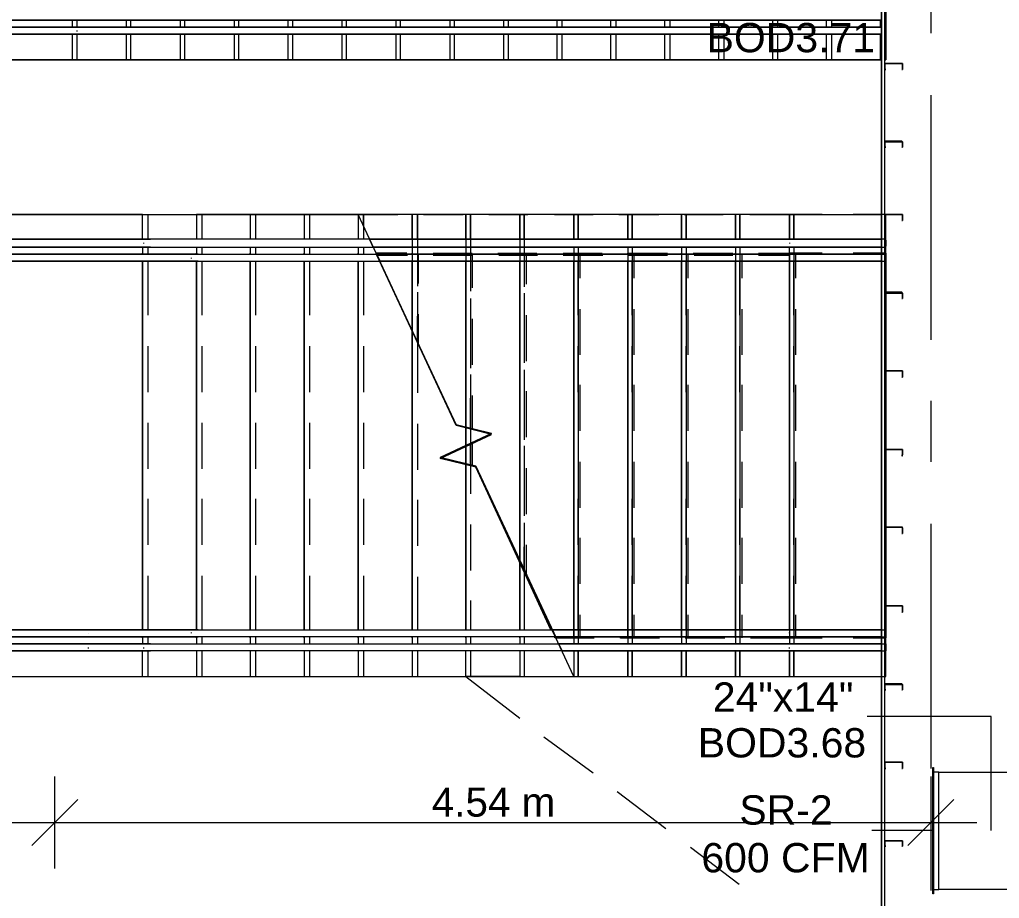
# Model space of a CAD drawing. Header units: metres. Extents: x -2 to 237, y -8 to 52.
# Drawn here: x 32.49 to 37.57, y 23.81 to 28.36 of the extents above; entities that cross this region are included whole.
import ezdxf

# ---------------------------------------------------------------- set-up
doc = ezdxf.new("R2010")
doc.units = ezdxf.units.M
doc.layers.add('HVAC - Ductos', color=5, linetype='Continuous', lineweight=0)
doc.layers.add('PDF2_Text', color=7, linetype='Continuous', lineweight=0)
doc.layers.add('PDF2_Geometry', color=7, linetype='Continuous', lineweight=0, true_color=0xaaaaaa)
doc.styles.add('PDF Helvetica', font='')
doc.styles.get('PDF Helvetica').set_extended_font_data('Helvetica')

msp = doc.modelspace()

# ---------------------------------------------------------------- linework, layer by layer
at = {"layer": 'HVAC - Ductos', "lineweight": 0}
for points in [[(37.5276, 24.1592), (37.5276, 24.7503), (36.8861, 24.7503)], [(37.2298, 23.8339), (37.2298, 23.8523), (37.2572, 23.8523), (37.2572, 24.4616), (37.2298, 24.4616), (37.2298, 24.4846), (37.2298, 23.8293), (37.2252, 23.8293), (37.2252, 24.4846), (37.2298, 24.4846)], [(32.6756, 23.9622), (32.6756, 24.2005), (32.6756, 24.4387)], [(37.216, 24.4387), (37.216, 24.2005), (37.216, 23.9622)], [(37.2252, 24.4525), (37.2252, 23.8614)], [(32.7947, 24.3196), (32.6756, 24.2005), (32.5564, 24.0814)], [(37.3351, 24.3196), (37.216, 24.2005), (37.0969, 24.0814)], [(32.4373, 24.2005), (37.4543, 24.2005)], [(37.2252, 24.1592), (36.9091, 24.1592)]]:
    msp.add_lwpolyline(points, dxfattribs=at)
msp.add_lwpolyline([(37.2572, 24.4616), (37.6192, 24.4616), (37.6192, 23.8523), (37.2572, 23.8523)], close=True, dxfattribs=at)
at = {"layer": 'PDF2_Geometry', "lineweight": 0}
for points in [[(36.9594, 32.0306), (36.9594, 23.4766), (36.9778, 23.4766), (36.9778, 32.0306)], [(36.9778, 30.5553), (36.9823, 30.5553), (36.9823, 30.1658), (36.9823, 29.758), (36.9823, 29.3549), (36.9823, 28.9471), (36.9823, 28.5439), (36.9823, 28.1545), (36.9778, 28.1545), (36.9823, 28.1545), (36.9823, 28.5439), (36.9823, 28.9471), (36.9823, 29.3549), (36.9823, 29.758), (36.9823, 30.1658), (36.9823, 30.5553)], [(36.9823, 30.3537), (36.9823, 30.1658), (36.9823, 29.758), (36.9823, 29.3549), (36.9823, 28.9471), (36.9823, 28.5439), (36.9823, 28.3561), (36.9823, 28.5439), (36.9823, 28.9471), (36.9823, 29.3549), (36.9823, 29.758), (36.9823, 30.1658)], [(36.9778, 28.4019), (36.9823, 28.4019), (36.9823, 28.3606), (36.9778, 28.3606), (36.9823, 28.3606), (36.9823, 28.4019)], [(32.7901, 28.3606), (31.576, 28.3606), (31.576, 27.1465), (31.576, 28.3606), (32.7855, 28.3606), (36.9594, 28.3606)], [(36.9778, 28.324), (36.9823, 28.324), (36.9823, 28.2873), (36.9778, 28.2873), (36.9823, 28.2873), (36.9823, 28.324)], [(36.9823, 28.3194), (36.9823, 28.3148), (36.9823, 28.3103), (36.9823, 28.3057), (36.9823, 28.3011), (36.9823, 28.2965), (36.9823, 28.2919), (36.9823, 28.2873), (36.9823, 28.2919), (36.9823, 28.2965), (36.9823, 28.3011), (36.9823, 28.3057), (36.9823, 28.3103), (36.9823, 28.3148)], [(36.9823, 28.3194), (36.9823, 28.3148), (36.9823, 28.3103), (36.9823, 28.3057), (36.9823, 28.3011), (36.9823, 28.2965), (36.9823, 28.2919), (36.9823, 28.2873), (36.9823, 28.2919), (36.9823, 28.2965), (36.9823, 28.3011), (36.9823, 28.3057), (36.9823, 28.3103), (36.9823, 28.3148)], [(37.0694, 28.104), (37.0694, 28.1361), (37.0648, 28.1361), (36.9778, 28.1361), (36.9778, 28.104), (36.9823, 28.104), (36.9778, 28.104), (36.9778, 28.1361), (37.0648, 28.1361), (37.0694, 28.1361), (37.0694, 28.104), (37.0648, 28.104)], [(37.0694, 27.7009), (37.0694, 27.7283), (37.0648, 27.7329), (36.9778, 27.7329), (36.9778, 27.7283), (36.9778, 27.7009), (36.9823, 27.7009), (36.9778, 27.7009), (36.9778, 27.7283), (37.0648, 27.7283), (37.0694, 27.7283), (37.0694, 27.7009), (37.0648, 27.7009)], [(35.3879, 27.2244), (35.3879, 27.3526)], [(35.6674, 27.2244), (35.6674, 27.3526)], [(35.9469, 27.2244), (35.9469, 27.3526)], [(36.2264, 27.2244), (36.2264, 27.3526)], [(36.4829, 27.2244), (36.4829, 27.3526)], [(36.5058, 27.2244), (36.5058, 27.3526)], [(37.0694, 27.3206), (37.0694, 27.3526), (37.0648, 27.3526), (36.9778, 27.3526), (36.9778, 27.3206), (36.9823, 27.3206), (36.9778, 27.3206), (36.9778, 27.3526), (37.0648, 27.3526), (37.0694, 27.3526), (37.0694, 27.3206), (37.0648, 27.3206)], [(36.4829, 27.2244), (36.9594, 27.2244), (36.4875, 27.2244), (34.3066, 27.2244)], [(36.9823, 27.1877), (36.9823, 27.1923), (36.9823, 27.1969), (36.9823, 27.2015), (36.9823, 27.2106), (36.9823, 27.2152), (36.9823, 27.2198), (36.9823, 27.2152), (36.9823, 27.2106), (36.9823, 27.2015), (36.9823, 27.1969), (36.9823, 27.1923)], [(36.4829, 27.1465), (36.9594, 27.1465), (36.4875, 27.1465), (34.3433, 27.1465)], [(36.9823, 27.1511), (36.9823, 27.0274), (36.9823, 27.1511), (36.8129, 27.1511)], [(36.9823, 27.1099), (36.9778, 27.1099), (36.9823, 27.1099), (36.9823, 27.1465), (36.9778, 27.1465), (36.9823, 27.1465)], [(36.9823, 27.1099), (36.9823, 27.1144), (36.9823, 27.119), (36.9823, 27.1236), (36.9823, 27.1281), (36.9823, 27.1327), (36.9823, 27.1373), (36.9823, 27.1419), (36.9823, 27.1373), (36.9823, 27.1327), (36.9823, 27.1281), (36.9823, 27.1236), (36.9823, 27.119), (36.9823, 27.1144)], [(33.1292, 25.1992), (33.1292, 27.1053)], [(33.4086, 25.1992), (33.4086, 27.1053)], [(33.6881, 25.1992), (33.6881, 27.1053)], [(33.9676, 25.1992), (33.9676, 27.1053)], [(34.2471, 25.1992), (34.2471, 27.1053)], [(36.4829, 27.1099), (34.3616, 27.1099), (36.4875, 27.1099), (36.9594, 27.1099)], [(34.806, 26.2485), (34.806, 27.1053)], [(35.0855, 25.5566), (35.0855, 27.1053)], [(35.365, 25.1992), (35.365, 27.1053)], [(35.6445, 25.1992), (35.6445, 27.1053)], [(35.924, 25.1992), (35.924, 27.1053)], [(36.2035, 25.1992), (36.2035, 27.1053)], [(36.4829, 25.1992), (36.4829, 27.1053)], [(37.0694, 26.9174), (37.0694, 26.9449), (37.0648, 26.9495), (36.9778, 26.9495), (36.9778, 26.9449), (36.9778, 26.9174), (36.9823, 26.9174), (36.9778, 26.9174), (36.9778, 26.9449), (37.0648, 26.9449), (37.0694, 26.9449), (37.0694, 26.9174), (37.0648, 26.9174)], [(36.9823, 26.9449), (36.9823, 26.5417), (36.9823, 26.1385), (36.9823, 26.5417)], [(36.9823, 26.867), (36.9823, 26.6287)], [(35.3879, 26.4317), (35.3879, 26.67)], [(35.6674, 26.4317), (35.6674, 26.67)], [(35.9469, 26.4317), (35.9469, 26.67)], [(36.2264, 26.4317), (36.2264, 26.67)], [(36.5058, 26.4317), (36.5058, 26.67)], [(37.0694, 26.5097), (37.0694, 26.5371), (37.0694, 26.5417), (37.0648, 26.5417), (36.9778, 26.5417), (36.9778, 26.5371), (36.9778, 26.5097), (36.9823, 26.5097), (36.9778, 26.5097), (36.9778, 26.5371), (36.9778, 26.5417), (37.0648, 26.5417), (37.0694, 26.5417), (37.0694, 26.5371), (37.0694, 26.5097), (37.0648, 26.5097)], [(36.9823, 26.473), (36.9823, 26.2348)], [(34.806, 25.1992), (34.806, 26.0606), (34.806, 26.1568), (34.806, 26.0606)], [(37.0694, 26.1019), (37.0694, 26.134), (37.0648, 26.134), (36.9778, 26.134), (36.9778, 26.1019), (36.9823, 26.1019), (36.9823, 26.1064), (36.9778, 26.1064), (36.9778, 26.134), (37.0648, 26.134), (37.0694, 26.134), (37.0694, 26.1064), (37.0648, 26.1064), (37.0648, 26.1019)], [(36.9823, 26.0743), (36.9823, 25.8361)], [(35.3879, 25.6391), (35.3879, 25.8774)], [(35.6674, 25.6391), (35.6674, 25.8774)], [(35.9469, 25.6391), (35.9469, 25.8774)], [(36.2264, 25.6391), (36.2264, 25.8774)], [(36.5058, 25.6391), (36.5058, 25.8774)], [(37.0694, 25.6987), (37.0694, 25.7262), (37.0694, 25.7308), (37.0648, 25.7308), (36.9778, 25.7308), (36.9778, 25.7262), (36.9778, 25.6987), (36.9823, 25.6987), (36.9778, 25.6987), (36.9778, 25.7262), (36.9778, 25.7308), (37.0648, 25.7308), (37.0694, 25.7262), (37.0694, 25.6987), (37.0648, 25.6987)], [(36.9823, 25.6804), (36.9823, 25.4421)], [(37.0694, 25.2909), (37.0694, 25.323), (37.0648, 25.323), (36.9778, 25.323), (36.9778, 25.2909), (36.9823, 25.2909), (36.9778, 25.2909), (36.9778, 25.323), (37.0648, 25.323), (37.0694, 25.323), (37.0694, 25.2909), (37.0648, 25.2909)], [(36.9823, 25.158), (36.8129, 25.158), (36.9823, 25.158), (36.9823, 25.2817)], [(36.4829, 25.1992), (36.9594, 25.1992), (36.4875, 25.1992), (35.2505, 25.1992)], [(36.9823, 25.1626), (36.9778, 25.1626), (36.9823, 25.1626), (36.9823, 25.1992), (36.9778, 25.1992), (36.9823, 25.1992)], [(36.9823, 25.1672), (36.9823, 25.1718), (36.9823, 25.1764), (36.9823, 25.181), (36.9823, 25.1855), (36.9823, 25.1901), (36.9823, 25.1947), (36.9823, 25.1992), (36.9823, 25.1947), (36.9823, 25.1901), (36.9823, 25.1855), (36.9823, 25.181), (36.9823, 25.1764), (36.9823, 25.1718)], [(36.4829, 25.1626), (35.2688, 25.1626), (36.4875, 25.1626), (36.9594, 25.1626)], [(36.9823, 25.0893), (36.9778, 25.0893), (36.9823, 25.0893), (36.9823, 25.126), (36.9778, 25.126), (36.9823, 25.126)], [(36.9823, 25.0893), (36.9823, 25.0939), (36.9823, 25.0985), (36.9823, 25.103), (36.9823, 25.1076), (36.9823, 25.1122), (36.9823, 25.1168), (36.9823, 25.1214), (36.9823, 25.1168), (36.9823, 25.1122), (36.9823, 25.1076), (36.9823, 25.103), (36.9823, 25.0985), (36.9823, 25.0939)], [(37.0694, 24.8877), (37.0694, 24.9152), (37.0648, 24.9198), (36.9778, 24.9198), (36.9778, 24.9152), (36.9778, 24.8877), (36.9823, 24.8877), (36.9778, 24.8877), (36.9778, 24.9152), (37.0648, 24.9152), (37.0694, 24.9152), (37.0694, 24.8877), (37.0648, 24.8877)], [(37.0694, 24.48), (37.0694, 24.512), (37.0648, 24.512), (36.9778, 24.512), (36.9778, 24.48), (36.9823, 24.48), (36.9778, 24.48), (36.9778, 24.512), (37.0648, 24.512), (37.0694, 24.512), (37.0694, 24.48), (37.0648, 24.48)], [(37.0694, 24.0768), (37.0694, 24.1042), (37.0648, 24.1042), (36.9778, 24.1042), (36.9778, 24.0768), (36.9823, 24.0768), (36.9778, 24.0768), (36.9778, 24.1042), (37.0648, 24.1042), (37.0694, 24.1042), (37.0694, 24.0768), (37.0648, 24.0768)]]:
    msp.add_lwpolyline(points, close=True, dxfattribs=at)
for points in [[(36.9594, 23.4766), (36.9594, 32.0306)], [(35.3054, 25.0893), (32.8497, 25.0893), (29.5142, 25.0893), (29.5142, 30.4224), (32.7901, 30.4224), (32.7901, 30.5553), (29.3859, 30.5553), (29.3859, 24.9564), (33.1292, 24.9564), (33.1292, 25.0893)], [(32.7901, 30.4224), (36.9594, 30.4224), (32.7855, 30.4224), (29.5142, 30.4224), (29.5142, 25.0893), (32.8543, 25.0893), (33.1383, 25.0893), (33.1704, 25.0893)], [(32.7901, 30.3537), (32.7901, 30.3445), (32.7901, 30.3812), (29.5554, 30.3812), (29.5554, 25.126), (32.8497, 25.126), (35.2871, 25.126)], [(33.1704, 25.126), (33.1383, 25.126), (32.8543, 25.126), (29.5554, 25.126), (29.5554, 30.3812), (32.7855, 30.3812), (36.9594, 30.3812), (32.7901, 30.3812)], [(35.2505, 25.1992), (35.2688, 25.1626), (32.8497, 25.1626), (29.5921, 25.1626), (29.5921, 30.3445), (32.7901, 30.3445), (36.9594, 30.3445), (32.7855, 30.3445), (29.5921, 30.3445), (29.5921, 25.1626), (32.8543, 25.1626), (33.1383, 25.1626), (33.4178, 25.1626)], [(33.4178, 25.1992), (33.1383, 25.1992), (32.8543, 25.1992), (29.6287, 25.1992), (29.6287, 30.3078), (32.7855, 30.3078), (36.9594, 30.3078), (32.7901, 30.3078), (29.6287, 30.3078), (29.6287, 25.1992), (32.8497, 25.1992), (35.2505, 25.1992)], [(37.216, 28.6081), (37.216, 28.2919)], [(33.1704, 27.1831), (33.1383, 27.1831), (32.8543, 27.1831), (31.6126, 27.1831), (31.6126, 28.324), (32.7901, 28.324), (32.7901, 28.3606), (32.7901, 28.3561)], [(32.7672, 28.324), (32.7672, 28.3606)], [(33.0467, 28.324), (33.0467, 28.3606)], [(33.0696, 28.324), (33.0696, 28.3606), (33.0696, 28.3561)], [(33.3262, 28.324), (33.3262, 28.3606)], [(33.3491, 28.324), (33.3491, 28.3606), (33.3491, 28.3561)], [(33.6056, 28.324), (33.6056, 28.3606)], [(33.6286, 28.324), (33.6286, 28.3606), (33.6286, 28.3561)], [(33.8851, 28.324), (33.8851, 28.3606)], [(33.908, 28.324), (33.908, 28.3606), (33.908, 28.3561)], [(34.1646, 28.324), (34.1646, 28.3606)], [(34.1875, 28.324), (34.1875, 28.3606), (34.1875, 28.3561)], [(34.4441, 28.324), (34.4441, 28.3606)], [(34.467, 28.324), (34.467, 28.3606), (34.467, 28.3561)], [(34.7236, 28.324), (34.7236, 28.3606)], [(34.7465, 28.324), (34.7465, 28.3606), (34.7465, 28.3561)], [(35.0031, 28.324), (35.0031, 28.3606)], [(35.026, 28.324), (35.026, 28.3606), (35.026, 28.3561)], [(35.278, 28.324), (35.278, 28.3606)], [(35.3054, 28.324), (35.3054, 28.3606), (35.3054, 28.3561)], [(35.5574, 28.324), (35.5574, 28.3606)], [(35.5849, 28.324), (35.5849, 28.3606), (35.5849, 28.3561)], [(35.8369, 28.324), (35.8369, 28.3606)], [(35.8644, 28.324), (35.8644, 28.3606), (35.8644, 28.3561)], [(36.1164, 28.324), (36.1164, 28.3606)], [(36.1439, 28.324), (36.1439, 28.3606), (36.1439, 28.3561)], [(36.3959, 28.324), (36.3959, 28.3606)], [(36.4234, 28.324), (36.4234, 28.3606), (36.4234, 28.3561)], [(36.6754, 28.324), (36.6754, 28.3606)], [(36.7029, 28.324), (36.7029, 28.3606), (36.7029, 28.3561)], [(36.9549, 28.324), (36.9549, 28.3606)], [(32.7901, 28.324), (36.9594, 28.324), (32.7855, 28.324), (31.6126, 28.324), (31.6126, 27.1831), (32.8497, 27.1831), (34.325, 27.1831), (34.3066, 27.2244), (32.8497, 27.2244), (31.6492, 27.2244), (31.6492, 28.2873), (32.7855, 28.2873), (36.9594, 28.2873), (32.7901, 28.2873)], [(32.7901, 28.3011), (32.7901, 28.3057)], [(33.1292, 27.2244), (33.1292, 27.3526), (31.7821, 27.3526), (31.7821, 28.1545), (32.7901, 28.1545), (32.7901, 28.2873), (31.6492, 28.2873), (31.6492, 27.2244), (32.8543, 27.2244), (33.1383, 27.2244), (33.1704, 27.2244)], [(32.7672, 28.1545), (32.7672, 28.2873)], [(32.7901, 28.1545), (33.0696, 28.1545), (33.0696, 28.2873)], [(33.0467, 28.1545), (33.0467, 28.2873)], [(33.0696, 28.1545), (33.3491, 28.1545), (33.3491, 28.2873)], [(33.3262, 28.1545), (33.3262, 28.2873)], [(33.3491, 28.1545), (33.6286, 28.1545), (33.6286, 28.2873)], [(33.6056, 28.1545), (33.6056, 28.2873)], [(33.6286, 28.1545), (33.908, 28.1545), (33.908, 28.2873)], [(33.8851, 28.1545), (33.8851, 28.2873)], [(33.908, 28.1545), (34.1875, 28.1545), (34.1875, 28.2873)], [(34.1646, 28.1545), (34.1646, 28.2873)], [(34.1875, 28.1545), (34.467, 28.1545), (34.467, 28.2873)], [(34.4441, 28.1545), (34.4441, 28.2873)], [(34.467, 28.1545), (34.7465, 28.1545), (34.7465, 28.2873)], [(34.7236, 28.1545), (34.7236, 28.2873)], [(34.7465, 28.1545), (35.026, 28.1545), (35.026, 28.2873)], [(35.0031, 28.1545), (35.0031, 28.2873)], [(35.026, 28.1545), (35.3054, 28.1545), (35.3054, 28.2873)], [(35.278, 28.1545), (35.278, 28.2873)], [(35.3054, 28.1545), (35.5849, 28.1545), (35.5849, 28.2873)], [(35.5574, 28.1545), (35.5574, 28.2873)], [(35.5849, 28.1545), (35.8644, 28.1545), (35.8644, 28.2873)], [(35.8369, 28.1545), (35.8369, 28.2873)], [(35.8644, 28.1545), (36.1439, 28.1545), (36.1439, 28.2873)], [(36.1164, 28.1545), (36.1164, 28.2873)], [(36.1439, 28.1545), (36.4234, 28.1545), (36.4234, 28.2873)], [(36.3959, 28.1545), (36.3959, 28.2873)], [(36.4234, 28.1545), (36.7029, 28.1545), (36.7029, 28.2873)], [(36.6754, 28.1545), (36.6754, 28.2873)], [(36.9549, 28.1545), (36.9549, 28.2873)], [(36.7029, 28.1545), (36.9594, 28.1545), (36.7029, 28.1545), (36.4234, 28.1545), (36.1439, 28.1545), (35.8644, 28.1545), (35.5849, 28.1545), (35.3054, 28.1545), (35.026, 28.1545), (34.7465, 28.1545), (34.467, 28.1545), (34.1875, 28.1545), (33.908, 28.1545), (33.6286, 28.1545), (33.3491, 28.1545), (33.0696, 28.1545), (32.7901, 28.1545), (31.7821, 28.1545)], [(37.216, 27.9712), (37.216, 26.7021)], [(31.7821, 27.3526), (33.1292, 27.3526), (33.4086, 27.3526), (33.6881, 27.3526), (33.9676, 27.3526), (34.2471, 27.3526), (34.4533, 27.3526)], [(33.1292, 27.3526), (33.4086, 27.3526)], [(33.1566, 27.3526), (33.1566, 27.2244)], [(33.6881, 27.3526), (33.4086, 27.3526), (33.4086, 27.2244)], [(33.4361, 27.3526), (33.4361, 27.2244)], [(33.9676, 27.3526), (33.6881, 27.3526), (33.6881, 27.2244)], [(33.7156, 27.3526), (33.7156, 27.2244)], [(34.5265, 27.2244), (34.5265, 27.3526), (34.2471, 27.3526), (33.9676, 27.3526), (33.9676, 27.2244)], [(33.9951, 27.3526), (33.9951, 27.2244)], [(35.365, 25.0847), (35.365, 24.9564), (34.8564, 26.0469), (34.6731, 26.0927), (34.9389, 26.2164), (34.7556, 26.2622), (34.2471, 27.3526), (34.2471, 27.2244)], [(34.2746, 27.2977), (34.2746, 27.3526), (34.2746, 27.2977), (34.2746, 27.2244)], [(34.806, 27.2244), (34.806, 27.3526), (34.5265, 27.3526), (34.5265, 27.1327)], [(34.5541, 27.2244), (34.5541, 27.3526), (34.5541, 27.1053), (34.5541, 26.9815)], [(34.5861, 27.3526), (34.7923, 27.3526)], [(35.0855, 27.2244), (35.0855, 27.3526), (34.806, 27.3526), (34.806, 27.0823)], [(34.829, 27.2244), (34.829, 27.3526), (34.829, 27.0777)], [(34.9252, 27.3526), (35.1267, 27.3526)], [(35.365, 27.2244), (35.365, 27.3526), (35.0855, 27.3526), (35.0855, 27.1281)], [(35.1084, 27.2244), (35.1084, 27.3526), (35.1084, 27.1007)], [(35.2642, 27.3526), (35.4658, 27.3526)], [(36.6525, 27.3526), (36.4829, 27.3526), (36.2035, 27.3526), (36.2035, 27.2244), (36.2035, 27.3526), (35.924, 27.3526), (35.924, 27.2244), (35.924, 27.3526), (35.6445, 27.3526), (35.6445, 27.2244), (35.6445, 27.3526), (35.365, 27.3526), (35.365, 27.229)], [(35.5987, 27.3526), (35.8049, 27.3526)], [(35.9377, 27.3526), (36.1393, 27.3526)], [(36.2767, 27.3526), (36.4829, 27.3526), (36.9594, 27.3526)], [(36.8129, 27.1831), (36.9823, 27.1831), (36.9823, 27.2244), (36.9778, 27.2244), (36.9823, 27.2244), (36.9823, 27.3526), (36.8129, 27.3526)], [(36.9823, 26.9495), (36.9823, 27.1511), (36.9823, 26.9495), (36.9823, 27.3526), (36.9778, 27.3526)], [(34.3066, 27.2244), (34.4853, 27.2244)], [(34.6182, 27.2244), (34.8198, 27.2244)], [(34.9572, 27.2244), (35.1589, 27.2244)], [(35.2917, 27.2244), (35.4978, 27.2244)], [(35.6307, 27.2244), (35.8323, 27.2244)], [(35.9698, 27.2244), (36.1714, 27.2244)], [(36.3043, 27.2244), (36.4829, 27.2244), (36.6525, 27.2244)], [(36.9823, 27.1831), (36.9778, 27.1831), (36.9823, 27.1831), (36.9823, 27.2244), (36.8129, 27.2244)], [(33.1292, 27.1831), (33.1292, 27.1465), (33.1292, 27.1511)], [(33.1337, 27.2061), (33.1337, 27.2015)], [(33.1566, 27.1831), (33.1566, 27.1465)], [(33.4086, 27.1831), (33.4086, 27.1465), (33.4086, 27.1511)], [(33.4361, 27.1831), (33.4361, 27.1465)], [(33.6881, 27.1831), (33.6881, 27.1465), (33.6881, 27.1511)], [(33.7156, 27.1831), (33.7156, 27.1465)], [(33.9676, 27.1831), (33.9676, 27.1465), (33.9676, 27.1511)], [(33.9951, 27.1831), (33.9951, 27.1465)], [(34.2471, 27.1831), (34.2471, 27.1465), (34.2471, 27.1511)], [(34.2746, 27.1831), (34.2746, 27.1465)], [(36.3226, 27.1511), (36.4829, 27.1511), (36.4829, 27.1465), (36.4829, 27.1831), (36.9594, 27.1831), (36.4875, 27.1831), (34.325, 27.1831), (36.4829, 27.1831), (36.6525, 27.1831)], [(34.325, 27.1831), (34.4899, 27.1831)], [(34.5265, 27.1831), (34.5265, 27.1465), (34.5265, 27.1511), (34.5265, 27.0319)], [(34.5541, 27.1831), (34.5541, 27.1465)], [(34.6273, 27.1831), (34.829, 27.1831), (34.829, 27.1465)], [(34.806, 27.1831), (34.806, 27.1465), (34.806, 27.1511), (34.806, 26.9815)], [(34.9664, 27.1831), (35.168, 27.1831)], [(35.0855, 27.1831), (35.0855, 27.1465), (35.0855, 27.1511), (35.0855, 27.0274)], [(35.1084, 27.1831), (35.1084, 27.1465)], [(35.3009, 27.1831), (35.507, 27.1831)], [(35.365, 27.1831), (35.365, 27.1465), (35.365, 27.1511), (35.365, 27.0274)], [(35.3879, 27.1831), (35.3879, 27.1465)], [(35.6399, 27.1831), (35.8415, 27.1831)], [(35.6445, 27.1831), (35.6445, 27.1465), (35.6445, 27.1511), (35.6445, 27.0274)], [(35.6674, 27.1831), (35.6674, 27.1465)], [(35.924, 27.1831), (35.924, 27.1465), (35.924, 27.1511), (35.924, 27.0274)], [(35.9469, 27.1831), (35.9469, 27.1465)], [(35.979, 27.1831), (36.1805, 27.1831)], [(36.2035, 27.1831), (36.2035, 27.1465), (36.2035, 27.1511), (36.2035, 27.0274)], [(36.2264, 27.1831), (36.2264, 27.1465)], [(36.3134, 27.1831), (36.4829, 27.1831)], [(36.4829, 27.2061), (36.4829, 27.2015)], [(36.5058, 27.1831), (36.5058, 27.1465)], [(33.4178, 27.1465), (33.1383, 27.1465), (32.8543, 27.1465), (31.576, 27.1465), (32.8497, 27.1465), (34.3433, 27.1465)], [(33.3811, 27.1281), (33.3811, 27.1236)], [(34.4991, 27.1511), (34.3387, 27.1511), (34.7556, 26.2622), (34.9389, 26.2164), (34.6731, 26.0927), (34.8564, 26.0469), (35.2734, 25.158), (35.4704, 25.158), (35.2688, 25.158), (35.2642, 25.1626)], [(34.5082, 27.1099), (34.3616, 27.1099), (34.3433, 27.1465), (34.4991, 27.1465)], [(35.2459, 25.1992), (34.8564, 26.0423), (34.6731, 26.0881), (34.9389, 26.2118), (34.7556, 26.2576), (34.3433, 27.1419), (34.5037, 27.1419)], [(34.5265, 27.1419), (34.5265, 26.7479), (34.5265, 25.1992)], [(34.5541, 27.1511), (34.5541, 27.0044)], [(34.5586, 27.1419), (34.5586, 26.9953)], [(34.6365, 27.1511), (34.8381, 27.1511)], [(34.6365, 27.1465), (34.8381, 27.1465)], [(34.6365, 27.1419), (34.8381, 27.1419), (34.8381, 26.9724)], [(34.806, 27.1419), (34.806, 26.9724)], [(34.829, 27.1511), (34.829, 26.977)], [(34.971, 27.1511), (35.1726, 27.1511)], [(34.9756, 27.1465), (35.1771, 27.1465)], [(34.9756, 27.1419), (35.1771, 27.1419)], [(35.0855, 27.1419), (35.0855, 27.0228)], [(35.1084, 27.1511), (35.1084, 26.9998)], [(35.1176, 27.1419), (35.1176, 26.9907)], [(35.31, 27.1511), (35.5116, 27.1511)], [(35.31, 27.1465), (35.5116, 27.1465)], [(35.31, 27.1419), (35.5162, 27.1419)], [(35.365, 27.1419), (35.365, 27.0228)], [(35.3879, 27.1511), (35.3879, 27.0274)], [(35.3971, 27.1419), (35.3971, 27.0228)], [(35.6445, 27.1419), (35.6445, 27.0228)], [(35.6491, 27.1511), (35.8507, 27.1511)], [(35.6491, 27.1465), (35.8507, 27.1465)], [(35.6491, 27.1419), (35.8507, 27.1419)], [(35.6674, 27.1511), (35.6674, 27.0274)], [(35.6765, 27.1419), (35.6765, 27.0228)], [(35.924, 27.1419), (35.924, 27.0228)], [(35.9469, 27.1511), (35.9469, 27.0274)], [(35.956, 27.1419), (35.956, 27.0228)], [(35.9836, 27.1511), (36.1897, 27.1511)], [(35.9881, 27.1465), (36.1897, 27.1465)], [(35.9881, 27.1419), (36.1897, 27.1419)], [(36.2035, 27.1419), (36.2035, 27.0228)], [(36.2264, 27.1511), (36.2264, 27.0274)], [(36.2355, 27.1419), (36.2355, 27.0228)], [(36.3226, 27.1465), (36.4829, 27.1465), (36.6525, 27.1465)], [(36.3226, 27.1419), (36.4829, 27.1419)], [(36.4829, 27.1511), (36.6525, 27.1511), (36.4829, 27.1511), (36.4829, 27.0274)], [(36.4829, 27.0228), (36.4829, 27.1419), (36.4829, 27.1511), (36.4829, 27.1465)], [(36.4829, 27.1281), (36.4829, 27.1236)], [(36.5058, 27.1511), (36.5058, 27.0274)], [(36.515, 27.1419), (36.515, 27.0228)], [(36.8129, 27.1465), (36.9823, 27.1465)], [(33.4178, 27.1099), (33.1383, 27.1099), (32.8543, 27.1099), (31.5393, 27.1099), (32.8497, 27.1099), (34.3616, 27.1099)], [(33.1292, 27.1053), (33.1292, 25.1992)], [(33.1566, 27.1053), (33.1566, 26.8304)], [(33.4086, 27.1053), (33.4086, 25.1992)], [(33.4361, 27.1053), (33.4361, 26.8304)], [(33.6881, 27.1053), (33.6881, 25.1992)], [(33.7156, 27.1053), (33.7156, 26.8304)], [(33.9676, 27.1053), (33.9676, 25.1992)], [(33.9951, 27.1053), (33.9951, 26.8304)], [(34.2471, 27.1053), (34.2471, 25.1992)], [(34.2746, 27.1053), (34.2746, 26.8304)], [(34.5265, 27.1053), (34.5265, 26.7846), (34.5265, 27.1053), (34.5265, 26.7525)], [(34.6457, 27.1099), (34.8473, 27.1099)], [(34.806, 27.1053), (34.806, 26.2485)], [(34.829, 27.1053), (34.829, 26.9541)], [(34.9847, 27.1099), (35.1863, 27.1099)], [(35.0855, 27.1053), (35.0855, 25.5566)], [(35.1084, 27.1053), (35.1084, 26.977)], [(35.3192, 27.1099), (35.5208, 27.1099)], [(35.365, 27.1053), (35.365, 25.1992)], [(35.3879, 27.0686), (35.3879, 26.8304), (35.3879, 27.1053)], [(35.6445, 27.1053), (35.6445, 25.1992)], [(35.6582, 27.1099), (35.8598, 27.1099)], [(35.6674, 27.0686), (35.6674, 26.8304), (35.6674, 27.1053)], [(35.924, 27.1053), (35.924, 25.1992)], [(35.9469, 27.0686), (35.9469, 26.8304), (35.9469, 27.1053)], [(35.9973, 27.1099), (36.1989, 27.1099)], [(36.2035, 27.1053), (36.2035, 25.1992)], [(36.2264, 27.0686), (36.2264, 26.8304), (36.2264, 27.1053)], [(36.3317, 27.1099), (36.4829, 27.1099), (36.6525, 27.1099)], [(36.4829, 27.1053), (36.4829, 25.1992)], [(36.5058, 27.0686), (36.5058, 26.8304), (36.5058, 27.1053)], [(36.8129, 27.1099), (36.9823, 27.1099)], [(35.365, 27.0686), (35.365, 26.8304)], [(35.6445, 27.0686), (35.6445, 26.8304)], [(35.924, 27.0686), (35.924, 26.8304)], [(36.2035, 27.0686), (36.2035, 26.8304)], [(36.4829, 27.0686), (36.4829, 26.8304)], [(36.9823, 26.8304), (36.9823, 27.0686)], [(34.5265, 26.977), (34.5265, 26.7525), (34.5265, 25.1992), (34.5265, 26.7525), (34.5265, 26.8762)], [(35.0855, 26.9724), (35.0855, 26.7341)], [(34.5541, 26.9495), (34.5541, 26.6975), (34.5541, 26.4272)], [(34.806, 26.922), (34.806, 26.6838)], [(35.1084, 26.9449), (35.1084, 26.7066)], [(36.9823, 26.1385), (36.9823, 26.5417), (36.9823, 26.9449)], [(34.829, 26.9174), (34.829, 26.6792)], [(35.0855, 26.8716), (35.0855, 26.6333)], [(34.5541, 26.8486), (34.5541, 26.6975), (34.5541, 26.8258)], [(34.5586, 26.835), (34.5586, 26.6838)], [(34.806, 26.8212), (34.806, 26.5829)], [(34.829, 26.8166), (34.829, 26.5783)], [(35.0855, 26.8624), (35.0855, 26.6241)], [(35.1084, 26.8441), (35.1084, 26.6059)], [(35.1084, 26.8212), (35.1084, 26.5829)], [(35.1176, 26.8304), (35.1176, 26.5921)], [(35.365, 26.867), (35.365, 26.6287)], [(35.365, 26.8624), (35.365, 26.6241)], [(35.3879, 26.867), (35.3879, 26.6287)], [(35.3971, 26.8624), (35.3971, 26.6241)], [(35.6445, 26.867), (35.6445, 26.6287)], [(35.6445, 26.8624), (35.6445, 26.6241)], [(35.6674, 26.867), (35.6674, 26.6287)], [(35.6765, 26.8624), (35.6765, 26.6241)], [(35.924, 26.867), (35.924, 26.6287)], [(35.924, 26.8624), (35.924, 26.6241)], [(35.9469, 26.867), (35.9469, 26.6287)], [(35.956, 26.8624), (35.956, 26.6241)], [(36.2035, 26.867), (36.2035, 26.6287)], [(36.2035, 26.8624), (36.2035, 26.6241)], [(36.2264, 26.867), (36.2264, 26.6287)], [(36.2355, 26.8624), (36.2355, 26.6241)], [(36.4829, 26.867), (36.4829, 26.6287)], [(36.4829, 26.8624), (36.4829, 26.6241)], [(36.5058, 26.867), (36.5058, 26.6287)], [(36.515, 26.8624), (36.515, 26.6241)], [(34.806, 26.812), (34.806, 26.5737)], [(34.829, 26.7937), (34.829, 26.5555)], [(34.8381, 26.812), (34.8381, 26.5737)], [(33.1566, 26.67), (33.1566, 26.4317)], [(33.4361, 26.67), (33.4361, 26.4317)], [(33.7156, 26.67), (33.7156, 26.4317)], [(33.9951, 26.67), (33.9951, 26.4317)], [(34.2746, 26.67), (34.2746, 26.4317)], [(35.365, 26.67), (35.365, 26.4317)], [(35.6445, 26.67), (35.6445, 26.4317)], [(35.924, 26.67), (35.924, 26.4317)], [(36.2035, 26.67), (36.2035, 26.4317)], [(36.4829, 26.67), (36.4829, 26.4317)], [(36.9823, 26.4317), (36.9823, 26.67)], [(35.0855, 26.5737), (35.0855, 26.3355)], [(34.806, 26.5234), (34.806, 26.2485), (34.806, 26.1568), (34.806, 26.2485), (34.806, 26.4226)], [(34.829, 26.5234), (34.829, 26.2439), (34.829, 26.166)], [(35.1084, 26.5463), (35.1084, 26.308)], [(35.0855, 26.473), (35.0855, 26.2348)], [(35.0855, 26.4684), (35.0855, 26.2302)], [(35.365, 26.473), (35.365, 26.2348)], [(35.365, 26.4684), (35.365, 26.2302)], [(35.3879, 26.473), (35.3879, 26.2348)], [(35.3971, 26.4684), (35.3971, 26.2302)], [(35.6445, 26.473), (35.6445, 26.2348)], [(35.6445, 26.4684), (35.6445, 26.2302)], [(35.6674, 26.473), (35.6674, 26.2348)], [(35.6765, 26.4684), (35.6765, 26.2302)], [(35.924, 26.473), (35.924, 26.2348)], [(35.924, 26.4684), (35.924, 26.2302)], [(35.9469, 26.473), (35.9469, 26.2348)], [(35.956, 26.4684), (35.956, 26.2302)], [(36.2035, 26.473), (36.2035, 26.2348)], [(36.2035, 26.4684), (36.2035, 26.2302)], [(36.2264, 26.473), (36.2264, 26.2348)], [(36.2355, 26.4684), (36.2355, 26.2302)], [(36.4829, 26.473), (36.4829, 26.2348)], [(36.4829, 26.4684), (36.4829, 26.2302)], [(36.5058, 26.473), (36.5058, 26.2348)], [(36.515, 26.4684), (36.515, 26.2302)], [(34.806, 26.418), (34.806, 26.2439), (34.806, 26.1523)], [(34.829, 26.4226), (34.829, 26.2439), (34.829, 26.3997)], [(34.8381, 26.4134), (34.8381, 26.2439)], [(35.1084, 26.4455), (35.1084, 26.2072)], [(35.1084, 26.4226), (35.1084, 26.1843)], [(35.1176, 26.4363), (35.1176, 26.1981)], [(37.216, 26.3859), (37.216, 26.0698)], [(33.1566, 26.2714), (33.1566, 26.0331)], [(33.4361, 26.2714), (33.4361, 26.0331)], [(33.7156, 26.2714), (33.7156, 26.0331)], [(33.9951, 26.2714), (33.9951, 26.0331)], [(34.2746, 26.2714), (34.2746, 26.0331)], [(34.5541, 26.2668), (34.5541, 26.0285)], [(35.365, 26.276), (35.365, 26.0377)], [(35.3879, 26.276), (35.3879, 26.0377)], [(35.3879, 26.2714), (35.3879, 26.0331)], [(35.6445, 26.276), (35.6445, 26.0377)], [(35.6674, 26.276), (35.6674, 26.0377)], [(35.6674, 26.2714), (35.6674, 26.0331)], [(35.924, 26.276), (35.924, 26.0377)], [(35.9469, 26.276), (35.9469, 26.0377)], [(35.9469, 26.2714), (35.9469, 26.0331)], [(36.2035, 26.276), (36.2035, 26.0377)], [(36.2264, 26.276), (36.2264, 26.0377)], [(36.2264, 26.2714), (36.2264, 26.0331)], [(36.4829, 26.276), (36.4829, 26.0377)], [(36.5058, 26.276), (36.5058, 26.0377)], [(36.5058, 26.2714), (36.5058, 26.0331)], [(36.9823, 26.0377), (36.9823, 26.276)], [(34.829, 26.1614), (34.829, 26.0515), (34.829, 26.166), (34.829, 26.0515), (34.829, 25.9048)], [(34.8381, 26.1706), (34.8381, 26.166), (34.8381, 26.0515)], [(35.0855, 26.1751), (35.0855, 25.9415)], [(34.806, 25.1992), (34.806, 26.0561), (34.806, 26.1523), (34.806, 26.1385), (34.806, 26.1523), (34.806, 26.0606)], [(35.1084, 26.1523), (35.1084, 25.914)], [(36.9778, 24.9564), (36.9823, 24.9564), (36.9823, 25.323), (36.9823, 25.7308), (36.9823, 26.134), (36.9823, 25.7308), (36.9823, 25.323), (36.9823, 25.158), (36.9823, 25.323), (36.9823, 25.7308), (36.9823, 26.134)], [(35.0855, 26.0743), (35.0855, 25.8407)], [(35.0855, 26.0698), (35.0855, 25.8315)], [(35.365, 26.0743), (35.365, 25.8361)], [(35.365, 26.0698), (35.365, 25.8315)], [(35.3879, 26.0743), (35.3879, 25.8361)], [(35.3971, 26.0698), (35.3971, 25.8315)], [(35.6445, 26.0743), (35.6445, 25.8361)], [(35.6445, 26.0698), (35.6445, 25.8315)], [(35.6674, 26.0743), (35.6674, 25.8361)], [(35.6765, 26.0698), (35.6765, 25.8315)], [(35.924, 26.0743), (35.924, 25.8361)], [(35.924, 26.0698), (35.924, 25.8315)], [(35.9469, 26.0743), (35.9469, 25.8361)], [(35.956, 26.0698), (35.956, 25.8315)], [(36.2035, 26.0743), (36.2035, 25.8361)], [(36.2035, 26.0698), (36.2035, 25.8315)], [(36.2264, 26.0743), (36.2264, 25.8361)], [(36.2355, 26.0698), (36.2355, 25.8315)], [(36.4829, 26.0743), (36.4829, 25.8361)], [(36.4829, 26.0698), (36.4829, 25.8315)], [(36.5058, 26.0743), (36.5058, 25.8361)], [(36.515, 26.0698), (36.515, 25.8315)], [(35.1084, 26.0515), (35.1084, 25.8132)], [(35.1084, 26.0285), (35.1084, 25.7903)], [(35.1176, 26.0377), (35.1176, 25.7994)], [(33.1566, 25.8774), (33.1566, 25.6391)], [(33.4361, 25.8774), (33.4361, 25.6391)], [(33.7156, 25.8774), (33.7156, 25.6391)], [(33.9951, 25.8774), (33.9951, 25.6391)], [(34.2746, 25.8774), (34.2746, 25.6391)], [(34.5541, 25.8728), (34.5541, 25.6345)], [(35.365, 25.8774), (35.365, 25.6391)], [(35.6445, 25.8774), (35.6445, 25.6391)], [(35.924, 25.8774), (35.924, 25.6391)], [(36.2035, 25.8774), (36.2035, 25.6391)], [(36.4829, 25.8774), (36.4829, 25.6391)], [(36.9823, 25.6391), (36.9823, 25.8774)], [(35.0855, 25.7812), (35.0855, 25.5566), (35.0855, 25.1992), (35.0855, 25.5566), (35.0855, 25.6804)], [(35.1084, 25.7536), (35.1084, 25.5017), (35.1084, 25.1992)], [(34.829, 25.7445), (34.829, 25.5063)], [(37.216, 25.749), (37.216, 24.48)], [(35.0855, 25.6712), (35.0855, 25.5521), (35.0855, 25.1992)], [(35.1084, 25.6528), (35.1084, 25.5017), (35.1084, 25.6299)], [(35.365, 25.6804), (35.365, 25.4421)], [(35.365, 25.6758), (35.365, 25.4375)], [(35.3879, 25.6804), (35.3879, 25.4421)], [(35.3971, 25.6758), (35.3971, 25.4375)], [(35.6445, 25.6804), (35.6445, 25.4421)], [(35.6445, 25.6758), (35.6445, 25.4375)], [(35.6674, 25.6804), (35.6674, 25.4421)], [(35.6765, 25.6758), (35.6765, 25.4375)], [(35.924, 25.6804), (35.924, 25.4421)], [(35.924, 25.6758), (35.924, 25.4375)], [(35.9469, 25.6804), (35.9469, 25.4421)], [(35.956, 25.6758), (35.956, 25.4375)], [(36.2035, 25.6804), (36.2035, 25.4421)], [(36.2035, 25.6758), (36.2035, 25.4375)], [(36.2264, 25.6804), (36.2264, 25.4421)], [(36.2355, 25.6758), (36.2355, 25.4375)], [(36.4829, 25.6804), (36.4829, 25.4421)], [(36.4829, 25.6758), (36.4829, 25.4375)], [(36.5058, 25.6804), (36.5058, 25.4421)], [(36.515, 25.6758), (36.515, 25.4375)], [(35.1176, 25.6391), (35.1176, 25.4879)], [(33.1566, 25.4787), (33.1566, 25.1992)], [(33.4361, 25.4787), (33.4361, 25.1992)], [(33.7156, 25.4787), (33.7156, 25.1992)], [(33.9951, 25.4787), (33.9951, 25.1992)], [(34.2746, 25.4787), (34.2746, 25.1992)], [(34.5541, 25.4741), (34.5541, 25.1992)], [(35.365, 25.4833), (35.365, 25.245)], [(35.3879, 25.1992), (35.3879, 25.4787), (35.3879, 25.2405)], [(35.6445, 25.4787), (35.6445, 25.2405)], [(35.6674, 25.1992), (35.6674, 25.4787), (35.6674, 25.2405)], [(35.924, 25.4787), (35.924, 25.2405)], [(35.9469, 25.1992), (35.9469, 25.4787), (35.9469, 25.2405)], [(36.2035, 25.4787), (36.2035, 25.2405)], [(36.2264, 25.1992), (36.2264, 25.4787), (36.2264, 25.2405)], [(36.4829, 25.4787), (36.4829, 25.2405)], [(36.5058, 25.1992), (36.5058, 25.4787), (36.5058, 25.2405)], [(36.9823, 25.2405), (36.9823, 25.4787)], [(34.829, 25.3504), (34.829, 25.1992)], [(36.4829, 25.2772), (36.4829, 25.158), (36.2813, 25.158), (36.4829, 25.158), (36.4829, 25.1626), (36.4829, 25.126), (36.9594, 25.126), (36.4875, 25.126), (35.2871, 25.126), (36.4829, 25.126), (36.6525, 25.126)], [(35.365, 25.2817), (35.365, 25.158), (35.365, 25.1626), (35.365, 25.126)], [(35.365, 25.1626), (35.365, 25.158), (35.365, 25.2772)], [(35.3879, 25.2817), (35.3879, 25.158)], [(35.3971, 25.2772), (35.3971, 25.158)], [(35.6445, 25.2817), (35.6445, 25.158), (35.6445, 25.1626), (35.6445, 25.126)], [(35.6445, 25.1626), (35.6445, 25.158), (35.6445, 25.2772)], [(35.6674, 25.2817), (35.6674, 25.158)], [(35.6765, 25.2772), (35.6765, 25.158)], [(35.924, 25.2817), (35.924, 25.158), (35.924, 25.1626), (35.924, 25.126)], [(35.924, 25.1626), (35.924, 25.158), (35.924, 25.2772)], [(35.9469, 25.2817), (35.9469, 25.158)], [(35.956, 25.2772), (35.956, 25.158)], [(36.2035, 25.2817), (36.2035, 25.158), (36.2035, 25.1626), (36.2035, 25.126)], [(36.2035, 25.1626), (36.2035, 25.158), (36.2035, 25.2772)], [(36.2264, 25.2817), (36.2264, 25.158)], [(36.2355, 25.2772), (36.2355, 25.158)], [(36.4829, 25.2817), (36.4829, 25.158), (36.6525, 25.158), (36.4829, 25.158), (36.4829, 25.1626), (36.6525, 25.1626)], [(36.5058, 25.2817), (36.5058, 25.158)], [(36.515, 25.2772), (36.515, 25.158)], [(35.2505, 25.1992), (35.4612, 25.1992)], [(35.5941, 25.1992), (35.8003, 25.1992)], [(35.9331, 25.1992), (36.1347, 25.1992)], [(36.2722, 25.1992), (36.4829, 25.1992), (36.6525, 25.1992)], [(36.8129, 25.1992), (36.9823, 25.1992)], [(32.8497, 25.181), (32.8497, 25.181)], [(33.1292, 25.1626), (33.1292, 25.158), (33.1292, 25.1626), (33.1292, 25.126)], [(33.1566, 25.1626), (33.1566, 25.126)], [(33.3811, 25.1855), (33.3811, 25.181)], [(33.4086, 25.1626), (33.4086, 25.158), (33.4086, 25.1626), (33.4086, 25.126)], [(33.4361, 25.1626), (33.4361, 25.126)], [(33.6881, 25.1626), (33.6881, 25.158), (33.6881, 25.1626), (33.6881, 25.126)], [(33.7156, 25.1626), (33.7156, 25.126)], [(33.9676, 25.1626), (33.9676, 25.158), (33.9676, 25.1626), (33.9676, 25.126)], [(33.9951, 25.1626), (33.9951, 25.126)], [(34.2471, 25.1626), (34.2471, 25.158), (34.2471, 25.1626), (34.2471, 25.126)], [(34.2746, 25.1626), (34.2746, 25.126)], [(34.5265, 25.1626), (34.5265, 25.158), (34.5265, 25.1626), (34.5265, 25.126)], [(34.5541, 25.1626), (34.5541, 25.126)], [(34.806, 25.1626), (34.806, 25.158), (34.806, 25.1626), (34.806, 25.126)], [(34.829, 25.1626), (34.829, 25.126)], [(35.0855, 25.1626), (35.0855, 25.158), (35.0855, 25.1626), (35.0855, 25.126)], [(35.1084, 25.1626), (35.1084, 25.126)], [(35.2688, 25.1626), (35.4704, 25.1626)], [(35.3879, 25.1626), (35.3879, 25.126)], [(35.6033, 25.1626), (35.8094, 25.1626)], [(35.6078, 25.158), (35.8094, 25.158), (35.6033, 25.158)], [(35.6674, 25.1626), (35.6674, 25.126)], [(35.9423, 25.1626), (36.1439, 25.1626)], [(36.1439, 25.158), (35.9423, 25.158), (36.1485, 25.158)], [(35.9469, 25.1626), (35.9469, 25.126)], [(36.2264, 25.1626), (36.2264, 25.126)], [(36.2813, 25.1626), (36.4829, 25.1626)], [(36.4829, 25.181), (36.4829, 25.1855)], [(36.5058, 25.1626), (36.5058, 25.126)], [(36.8129, 25.1626), (36.9823, 25.1626)], [(32.8497, 25.103), (32.8497, 25.1076)], [(33.1337, 25.1076), (33.1337, 25.103)], [(35.4887, 25.0893), (35.3054, 25.0893), (35.2871, 25.126), (35.4796, 25.126)], [(35.6124, 25.126), (35.814, 25.126)], [(35.9515, 25.126), (36.1531, 25.126)], [(36.2905, 25.126), (36.4829, 25.126)], [(36.4829, 25.103), (36.4829, 25.1076)], [(36.8129, 25.126), (36.9823, 25.126)], [(29.3859, 24.9564), (33.1292, 24.9564), (33.4086, 24.9564), (33.6881, 24.9564), (33.9676, 24.9564), (34.2471, 24.9564), (34.5265, 24.9564), (34.806, 24.9564), (34.806, 25.0893)], [(33.1566, 25.0893), (33.1566, 24.9564)], [(33.4086, 25.0893), (33.4086, 24.9564), (33.6881, 24.9564)], [(33.4361, 25.0893), (33.4361, 24.9564)], [(33.6881, 25.0893), (33.6881, 24.9564), (33.9676, 24.9564)], [(33.7156, 25.0893), (33.7156, 24.9564)], [(33.9676, 25.0893), (33.9676, 24.9564), (34.2471, 24.9564)], [(33.9951, 25.0893), (33.9951, 24.9564)], [(34.2471, 25.0893), (34.2471, 24.9564), (34.5265, 24.9564)], [(34.2746, 25.0893), (34.2746, 24.9564)], [(34.5265, 25.0893), (34.5265, 24.9564), (34.806, 24.9564), (35.0855, 24.9564), (35.365, 24.9564), (35.5162, 24.9564)], [(34.5541, 25.0893), (34.5541, 24.9564)], [(35.0855, 25.0893), (35.0855, 24.9564), (34.806, 24.9564), (35.0855, 24.7411)], [(34.829, 25.0893), (34.829, 24.9564)], [(35.0855, 24.9564), (35.365, 24.9564), (35.6445, 24.9564), (35.6445, 25.0893)], [(35.1084, 25.0893), (35.1084, 24.9564)], [(36.2035, 25.0847), (36.2035, 24.9564), (36.4829, 24.9564), (36.4829, 25.0893), (36.9594, 25.0893), (36.4875, 25.0893), (35.3054, 25.0893), (36.4829, 25.0893), (36.6525, 25.0893)], [(35.365, 25.0893), (35.365, 24.9564)], [(35.3879, 25.0847), (35.3879, 24.9564), (35.3879, 25.0893)], [(35.6216, 25.0893), (35.8232, 25.0893)], [(35.6445, 25.0847), (35.6445, 24.9564), (35.924, 24.9564), (35.924, 25.0893)], [(35.6674, 25.0847), (35.6674, 24.9564), (35.6674, 25.0893)], [(35.924, 25.0847), (35.924, 24.9564), (36.2035, 24.9564), (36.2035, 25.0893)], [(35.9469, 25.0847), (35.9469, 24.9564), (35.9469, 25.0893)], [(35.9606, 25.0893), (36.1622, 25.0893)], [(36.2264, 25.0847), (36.2264, 24.9564), (36.2264, 25.0893)], [(36.2997, 25.0893), (36.4829, 25.0893)], [(36.4829, 25.0847), (36.4829, 24.9564), (36.6525, 24.9564)], [(36.5058, 25.0847), (36.5058, 24.9564), (36.5058, 25.0893)], [(36.8129, 25.0893), (36.9823, 25.0893)], [(36.8129, 24.9564), (36.9823, 24.9564), (36.9823, 25.0847)], [(33.1292, 24.9564), (33.4086, 24.9564)], [(35.365, 24.9564), (35.365, 24.9564)], [(35.6537, 24.9564), (35.8553, 24.9564)], [(35.9927, 24.9564), (36.1943, 24.9564)], [(36.3271, 24.9564), (36.4829, 24.9564), (36.9594, 24.9564)], [(35.2092, 24.6448), (35.4658, 24.457)], [(35.5895, 24.3608), (35.8415, 24.1684)], [(37.216, 24.1638), (37.216, 23.8477)], [(35.9698, 24.0722), (36.2218, 23.8797)]]:
    msp.add_lwpolyline(points, dxfattribs=at)
at = {"layer": 'PDF2_Geometry', "color": 254, "lineweight": 0, "true_color": 0xd2d2d2}
for points in [[(37.0694, 28.1224), (37.0694, 28.1224)], [(37.019, 26.9449), (37.0236, 26.9495)], [(36.9778, 26.5188), (36.9778, 26.5234)], [(36.9961, 26.5417), (36.9961, 26.5417)], [(37.0648, 26.1064), (37.0648, 26.1064)], [(37.0694, 26.111), (37.0694, 26.111)], [(36.9778, 24.8923), (36.9778, 24.8923)], [(37.0007, 24.9152), (37.0053, 24.9198)], [(37.0694, 24.0996), (37.0694, 24.0996)]]:
    msp.add_lwpolyline(points, dxfattribs=at)

# ---------------------------------------------------------------- texts
at = {"layer": 'PDF2_Text', "lineweight": 0, "attachment_point": 4, "style": 'PDF Helvetica'}
for s, insert, char_height in [('BOD3.71', (36.0536, 28.2685), 0.1519), ('24"x14"', (36.0856, 24.8504), 0.1519), ('BOD3.68', (36.0077, 24.6122), 0.1519), ('4.54 m', (34.6286, 24.3045), 0.15002), ('SR-2', (36.2231, 24.264), 0.1519), ('600 CFM', (36.0261, 24.0165), 0.1519)]:
    msp.add_mtext(s, dxfattribs=dict(at, insert=insert, char_height=char_height))

doc.saveas('drawing.dxf')
